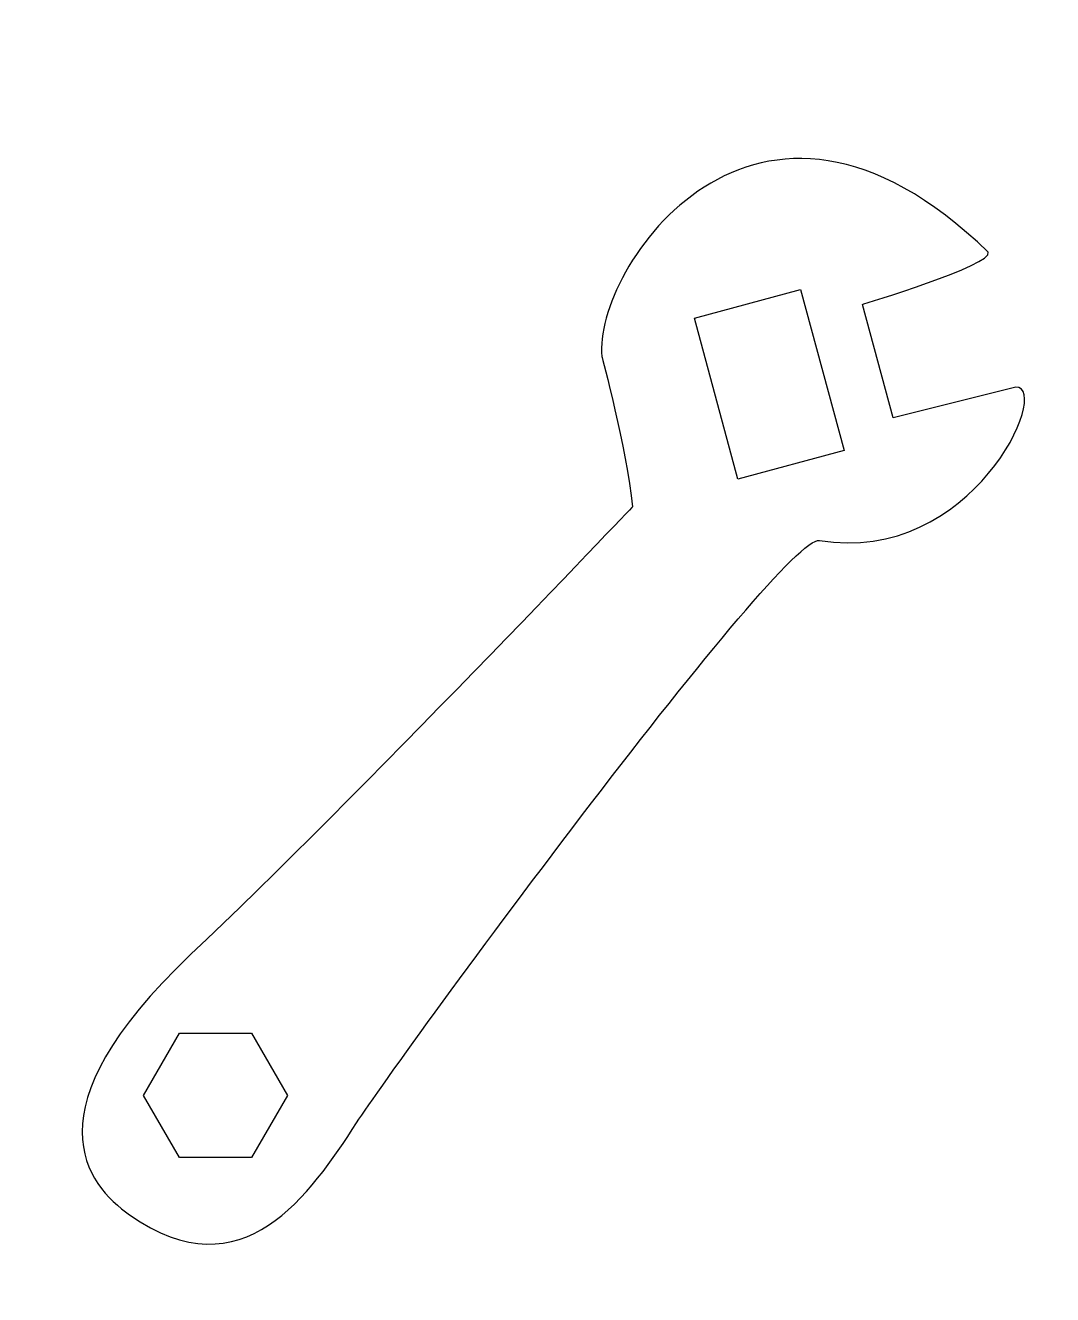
# Model space of a CAD drawing. Header units: centimetres. Extents: x -10.3 to 9.8, y -11.6 to 13.2.
import ezdxf

# ---------------------------------------------------------------- set-up
doc = ezdxf.new("R2010")
doc.units = ezdxf.units.CM
doc.header["$MEASUREMENT"] = 0
doc.layers.add('Camada 1', color=7, linetype='Continuous')

msp = doc.modelspace()

# ---------------------------------------------------------------- linework, layer by layer
at = {"layer": 'Camada 1'}
for points, knots in [([(-8.29965, -10.06077), (-9.13639, -9.47278), (-10.34152, -8.01893), (-7.09855, -4.95614), (-7.09855, -4.95614), (-3.85563, -1.89337), (1.54933, 3.81181), (1.54933, 3.81181), (1.54933, 3.81181), (1.42924, 4.95283), (0.94878, 6.75448), (0.94878, 6.75448), (0.94878, 6.75448), (0.7686, 8.43601), (3.95148, 13.24037), (8.51565, 8.79635), (8.51565, 8.79635), (8.63577, 8.55613), (6.05341, 7.77543), (6.05341, 7.77543), (6.05341, 7.77543), (6.05341, 7.77543), (6.65393, 5.55343), (6.65393, 5.55343), (6.65393, 5.55343), (6.65393, 5.55343), (9.05611, 6.15398), (9.05611, 6.15398), (9.05611, 6.15398), (9.77678, 6.15398), (8.19574, 2.65405), (5.21261, 3.15125), (5.21261, 3.15125), (4.49196, 3.27134), (-2.95481, -6.87789), (-3.85564, -8.25914), (-3.85564, -8.25914), (-4.75643, -9.64042), (-6.07762, -11.62221), (-8.29965, -10.06077)], [0, 0, 0, 0, 0.09090909, 0.09090909, 0.09090909, 0.09090909, 0.18181818, 0.18181818, 0.18181818, 0.18181818, 0.27272727, 0.27272727, 0.27272727, 0.27272727, 0.36363636, 0.36363636, 0.36363636, 0.36363636, 0.45454545, 0.45454545, 0.45454545, 0.45454545, 0.54545455, 0.54545455, 0.54545455, 0.54545455, 0.63636364, 0.63636364, 0.63636364, 0.63636364, 0.72727273, 0.72727273, 0.72727273, 0.72727273, 0.81818182, 0.81818182, 0.81818182, 0.81818182, 1, 1, 1, 1]), ([(5.69387, 4.91592), (5.69387, 4.91592), (4.84115, 8.06816), (4.84115, 8.06816), (4.84115, 8.06816), (4.84115, 8.06816), (2.762, 7.50571), (2.762, 7.50571), (2.762, 7.50571), (2.762, 7.50571), (3.6147, 4.35346), (3.6147, 4.35346), (3.6147, 4.35346), (3.6147, 4.35346), (5.69387, 4.91592), (5.69387, 4.91592)], [0, 0, 0, 0, 0.2, 0.2, 0.2, 0.2, 0.4, 0.4, 0.4, 0.4, 0.6, 0.6, 0.6, 0.6, 1, 1, 1, 1]), ([(-5.91424, -8.9378), (-5.91424, -8.9378), (-5.21034, -7.71865), (-5.21034, -7.71865), (-5.21034, -7.71865), (-5.21034, -7.71865), (-5.91424, -6.49953), (-5.91424, -6.49953), (-5.91424, -6.49953), (-5.91424, -6.49953), (-7.32199, -6.49953), (-7.32199, -6.49953), (-7.32199, -6.49953), (-7.32199, -6.49953), (-8.02589, -7.71865), (-8.02589, -7.71865), (-8.02589, -7.71865), (-8.02589, -7.71865), (-7.32199, -8.9378), (-7.32199, -8.9378), (-7.32199, -8.9378), (-7.32199, -8.9378), (-5.91424, -8.9378), (-5.91424, -8.9378)], [0, 0, 0, 0, 0.14285714, 0.14285714, 0.14285714, 0.14285714, 0.28571429, 0.28571429, 0.28571429, 0.28571429, 0.42857143, 0.42857143, 0.42857143, 0.42857143, 0.57142857, 0.57142857, 0.57142857, 0.57142857, 0.71428571, 0.71428571, 0.71428571, 0.71428571, 1, 1, 1, 1])]:
    msp.add_open_spline(points, degree=3, knots=knots, dxfattribs=at)

doc.saveas('drawing.dxf')
